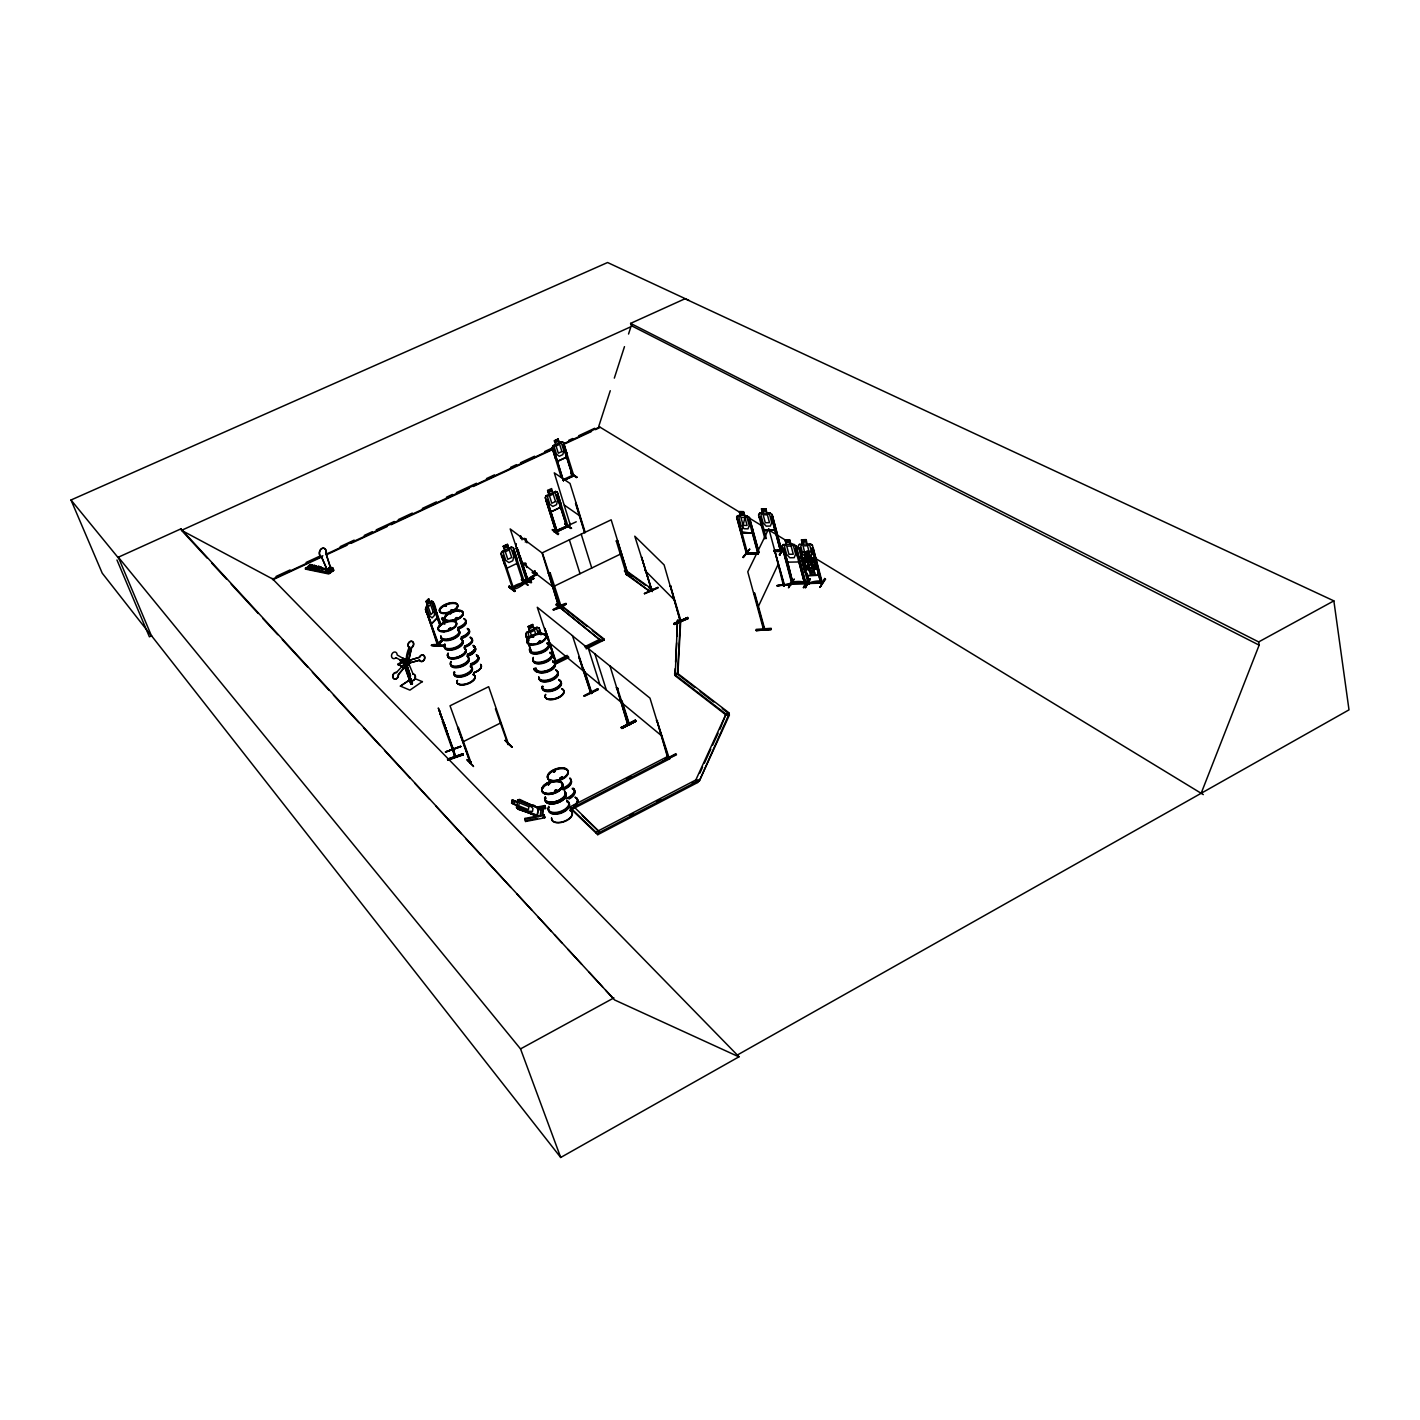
<?xml version="1.0" encoding="UTF-8"?>
<svg xmlns="http://www.w3.org/2000/svg" width="1420" height="1420" viewBox="0 0 1420 1420"><rect width="100%" height="100%" fill="white"/><g stroke="black" fill="none" stroke-linecap="round" stroke-linejoin="round"><path stroke-width="1.5" d="M522.152 579.892L531.399 581.809C520.075 580.78 515.957 577.035 531.612 582.484M561.042 605.648L559.338 605.754L559.977 606.908M527.92 581.65L510.188 528.932L542.049 552.948L558.823 606.784L548.582 572.952L560.066 606.943M516.969 563.42L517.004 558.663L513.419 547.765L511.484 547.019L501.899 551.741L501.171 553.764L504.632 564.663L507.242 568.071L516.969 563.42L517.075 558.717M555.806 662.448L555.682 661.667M548.723 508.396L551.191 511.75L560.509 507.33L560.634 502.751M558.007 439.17L559.249 443.058L561.557 443.466L563.793 450.637L562.835 454.595L559.285 456.264L556.427 454.08L554.191 446.892L555.699 444.726L554.261 440.75L558.096 438.975L559.338 442.88L561.752 441.691L563.58 442.472L566.633 452.82L566.509 457.116L557.723 461.163M555.486 458.039L557.669 461.34L566.651 457.204L566.775 452.785M627.587 572.81C625.261 572.899 625.989 575.721 627.959 574.017L617.416 540.416L616.28 540.984L626.557 574.709L627.942 574.071L627.356 572.65M528.24 580.869L527.264 581.17M722.265 708.562L729.099 713.816L726.348 715.236L675.21 675.76L677.482 620.309L680.393 619.706L677.535 673.311L728.762 712.662L729.401 715.077L699.314 781.018L692.25 783.183M674.855 675.033L675.21 668.589M675.565 662.164L676.63 642.852M676.985 636.409L677.482 620.309M784 585.2L783.645 585.998L784.514 585.253L774.574 550.215L783.609 586.087L784.177 583.993M783.254 584.827L783.574 583.957L783.609 586.087M329.333 568.674L328.73 567.698M330.256 571.621L328.943 567.787L330.913 568.568M758.919 551.954L749.423 517.519L745.269 516.063L741.577 531.932L752.085 533.192L752.511 528.914L751.979 533.015L742.252 532.606L739.731 528.524M508.768 587.01L509.247 586.034L515.229 591.359L508.786 587.046L515.034 591.341M509.194 586.069L514.981 590.684M514.572 591.572L508.822 586.922M536.973 672.157C532.127 670.187 534.062 665.909 537.488 671.074M763.534 629.557L747.772 571.798L768.806 528.63L784.266 585.874M561.326 606.553C559.249 603.34 562.799 607.405 559.888 606.872M552.895 530.05L558.149 534.612C539.902 520.572 570.84 542.493 552.806 529.465M556.391 604.121L562.923 609.553L555.966 604.991L556.462 604.033M442.223 721.058L455.199 757.286L454.933 756.416M455.767 756.895L454.4 755.174L455.376 755.6M452.43 748.216L455.039 757.25M439.383 710.781L453.637 750.097L453.086 748.038L452.465 748.979M537.612 671.678L537.559 670.542M764.084 530.459L774.628 530.192L775.107 525.844L774.486 530.05L764.084 530.459L761.564 526.288M567.503 525.524L566.154 525.861L567.485 525.222M555.823 532.127L567.858 526.394M799.087 557.528L798.555 561.965L787.621 562.16L785.082 557.794L787.621 562.16M815.027 555.894L812.488 551.51L801.341 551.883L800.809 556.356L804.625 571.302L807.199 575.579L818.257 575.313L818.825 570.875M800.969 556.374L801.501 552.025M814.991 561.557L803.897 561.894L801.253 557.687L803.844 561.983L814.938 561.645L815.453 557.243M523.022 582.378C523.962 586.495 522.986 578.597 524.779 583.194L513.294 547.889M542.99 815.275L543.115 806.596L544.854 805.566L536.742 807.146M537.168 807.82L541.446 806.986L540.257 815.488L524.938 818.452L525.595 821.488L544.73 817.796L544.055 814.76L541.925 815.169L543.115 806.596M543.878 808.85L545.528 808.512L544.854 805.566M544.73 817.796L544.055 814.76M511.857 587.756C514.271 594.483 540.949 570.716 512.371 588.874C511.377 583.638 538.854 578.845 512.123 587.916M541.446 809.968L541.801 808.885L518.903 800.223L541.712 809.489L537.683 808.459M537.115 815.79L538.428 808.193M516.845 805.104L516.436 807.465L518.122 809.24L537.275 815.932L538.251 808.193L519.667 799.407L517.608 799.939L517.359 801.892M406.777 660.637L405.428 662.838L406.777 660.637L397.121 654.922A3.408 2.698 -68 0 0 393.926 652.153A3.408 2.698 -68 0 0 391.636 656.856A3.408 2.698 -68 0 0 395.612 657.992L395.861 658.081M525.595 821.488L524.938 818.452M651.851 590.188L652.241 591.519L641.52 556.942L651.727 590.897M743.015 556.942L749.689 549.203L743.281 557.598M651.159 591.288L651.283 589.691M743.157 557.421L749.671 549.203M517.838 799.922L516.614 807.483L518.211 809.151L537.346 815.79M536.582 816.305L517.697 808.033M538.837 815.967L517.963 807.554L538.748 816.589M511.608 803.152L512.194 799.797L517.501 802.069L519.471 801.146L529.092 805.051L532.962 808.335L532.535 811.352L528.169 811.299L511.608 803.152L516.969 805.211M511.803 803.116L512.354 799.975L517.43 802.211M329.493 568.018C330.895 568 326.582 569.154 330.665 567.254L331.712 570.574L330.452 567.201L332.972 567.822L332.919 570.68M328.481 568.444L330.611 568.586L328.943 567.787M771.131 629.45L771.149 628.314L756.185 629.379L756.185 630.569L771.149 629.539L756.185 630.551M771.273 629.096L756.185 630.444M756.327 630.125L771.362 629.06M329.138 568.55L328.695 567.698M794.277 578.97L788.473 587.827L793.762 579.609M438.301 643.544L437.094 644.218L442.507 639M805.3 587.081L810.252 578.863L805.566 587.738M805.406 587.631L810.181 578.881M406.262 660.903C416.22 628.829 401.043 662.359 408.516 661.205L411.711 647.609A3.408 2.68 -68.6 0 0 413.468 642.71A3.408 2.68 -68.6 0 0 409.333 642.266A3.408 2.68 -68.6 0 0 409.013 647.325M409.315 647.538L408.765 647.236A3.39 2.68 -68.6 0 1 409.102 642.177A3.39 2.68 -68.6 0 1 413.22 642.621A3.39 2.68 -68.6 0 1 411.463 647.52L408.516 661.205M764.279 627.498L763.179 628.261L764.368 629.379M404.292 665.909L410.948 684.209L412.35 683.925L405.889 664.844M410.948 684.209L405.215 667.169M516.312 543.7L515.815 545.919M329.795 573.307L305.602 568.603L306.471 567.698L330.043 572.775M326.937 569.384L309.152 566.349L333.327 570.716M326.564 572.739L325.819 570.751L328.215 571.248L328.872 573.982L305.353 569.065L310.146 564.574C316.376 564.432 307.749 570.609 305.406 567.965M326.44 569.42L309.4 565.888L310.27 564.965L327.257 569.154M408.356 663.264L419.645 660.176L408.356 663.264L407.984 660.744L419.397 657.229A3.372 2.645 -68.4 0 1 423.497 655.241A3.372 2.645 -68.4 0 1 423.764 660.158A3.372 2.645 -68.4 0 1 419.557 660.442M407.984 660.744L419.645 657.318A3.39 2.645 -68.4 0 1 423.746 655.348A3.39 2.645 -68.4 0 1 423.994 660.247A3.39 2.645 -68.4 0 1 419.805 660.531L419.397 660.069M610.263 390.713L598.743 426.39L739.642 512.212M614.327 378.128L624.481 346.64M628.545 334.037L630.587 327.736M554.705 790.549L556.622 790.372L555.557 791.366M557.279 790.408L556.764 790.301M556.303 789.999L556.871 791.615M560.456 778.923L561.841 777.982M562.87 778.107L562.444 777.184M555.22 790.283L554.883 792.147M554.705 790.727L556.036 791.792M556.729 790.656L554.865 791.206L556.8 790.833M559.764 778.71L560.634 778.302M554.989 771.326L553.516 771.397M553.729 770.936L554.652 771.876M549.469 783.929L548.972 784.355M548.883 784.532L548.919 783.627L548.67 784.621M553.481 771.734L554.386 770.687M318.63 567.379C316.642 571.816 314.814 565.426 318.79 567.858M315.968 568.816L318.63 567.574M808.548 567.716L809.933 563.811C813.234 569.846 818.506 568.692 810.607 562.799C815.843 557.172 809.169 554.918 809.347 561.876C805.921 555.539 800.33 556.604 808.654 562.835L806.95 567.911L812.985 567.592M538.571 642.177L539.351 642.639M539.493 642.692L540.665 641.751L539.707 641.414M538.819 642.941L539.121 641.343M532.447 636.621L533.512 636.053L532.411 636.834M532.66 636.249L533.281 636M532.997 636.834L532.873 636.071M533.139 637.154L533.902 636.781M1201.16 793.283L1259.149 645.141L1258.652 641.929L630.604 323.387L685.026 298.75L1333.859 600.873L1349 709.858L737.211 1055.095L738.897 1056.853L614.611 999.964L180.926 528.861L118.339 557.208L151.603 636.16L102.222 573.165L71 500L607.582 262.522L689.002 300.419M329.085 568.639L329.209 567.769M627.817 574.088L611.168 519.809L542.369 552.77L560.243 607.139M557.723 461.376L555.291 458.074L552.22 447.761L552.859 445.827L555.522 444.655M560.509 502.786L557.226 492.048L555.433 491.515L546.096 495.686L545.28 497.71L556.09 532.269L545.777 500.017L547.073 499.627L557.155 531.488M529.82 630.888L526.572 632.308L525.737 634.598L529.057 644.094M443.502 645.177C428.627 643.047 426.071 646.97 443.768 645.745L443.519 645.053M443.342 646.171L431.378 645.514M560.793 605.399L558.912 605.967M561.184 606.624L550.179 572.846L548.138 573.183M791.561 584.614L776.971 585.732L791.384 583.851M458.127 618.392L456.867 617.824M763.676 627.356L764.137 629.557L764.617 628.634M450.033 628.474C452.82 627.906 447.886 630.409 450.016 628.421M455.376 618.8L456.761 617.54M451.063 629.024L450.175 628.172M456.938 618.96L457.524 617.771M458.074 618.073L457.364 618.57M449.181 629.131L450.974 628.172M451.01 610.405L450.761 611.346L452.714 610.458M444.797 624.214L444.247 623.841M450.974 610.937L451.418 609.943L452.27 610.831M450.743 612.837L450.424 613.866L450.939 612.73M450.495 613.103L451.152 612.712M452.767 610.778L452.305 610.085M699.829 773.154L702.563 767.155M704.391 763.161L710.799 749.174M712.627 745.18L718.112 733.199M719.94 729.205L726.01 714.082L674.873 674.66L677.535 673.311L674.518 673.932M699.314 781.018L729.063 713.923L726.01 714.082L695.818 779.971L595.903 832.102L596.293 833.274M445.294 606.18L446.004 605.364M445.489 606.358L446.022 605.701M754.18 593.045L764.244 629.45M757.694 607.884L778.284 564.042M567.663 525.435L567.911 526.625M573.467 474.777C570.308 475.611 574.266 474.262 573.627 475.984M563.349 480.528L573.84 475.842L563.403 442.543M502.644 555.522L501.491 556.072L502.644 555.522L513.649 588.608L513.454 587.241M563.349 479.853L563.42 480.812M517.608 808.654L517.963 807.554M533.476 805.016L538.162 808.335M467.109 760.197L473.268 765.877M508.058 744.648L495.403 708.775M470.854 762.877L470.393 761.582L471.298 763.072L470.357 763.126M817.245 568.639L820.938 583.549L811.69 548.138L813.163 547.8L822.446 583.141C810.891 582.519 807.518 583.034 807.909 582.235M824.594 578.49L825.57 579.183L819.961 587.383L824.878 579.094M820.689 583.478C826.777 576.449 791.49 587.081 820.849 581.863M818.044 567.574L816.926 569.172C808.388 567.024 821.009 577.017 810.11 573.733L809.151 569.172L806.418 567.805L804.306 559.693L805.761 556.125L810.181 555.983L813.447 559.409L815.559 567.521L813.571 569.047L814.636 573.467M809.205 582.2L809.169 583.851L800.312 548.244L798.839 548.564L800.152 548.51M809.365 583.762L806.826 573.112M808.974 569.402L805.921 569.509L803.915 567.929M805.921 569.509L804.057 567.876M812.435 551.599L801.341 551.883M667.684 757.623L669.122 758.031L656.839 720.242L667.702 757.836M812.453 545.404L810.376 543.913L812.453 545.404L821.931 583.531L821.949 582.147M585.253 532.518L570.023 483.457L554.279 472.842L570.308 525.009L570.112 523.394M807.199 575.579L818.31 575.224M813.678 557.776L815.737 559.267L813.678 557.776L802.779 558.22L801.643 559.587M437.662 645.284L442.809 639.852M438.727 644.751L437.537 645.372L426.568 611.381L438.798 644.751M799.336 544.286L810.376 543.913M802.673 558.078C807.305 562.48 804.891 540.026 810.5 558.007L813.234 559.409L815.346 567.521L813.873 571.053L809.489 571.159L806.223 567.751L804.11 559.658L806.081 558.131L803.081 545.866L807.518 545.724L810.607 557.865L813.731 557.687M808.548 578.81L803.436 587.631L808.619 579.484M804.181 582.431L806.116 583.407L791.969 583.602M805.779 582.093C772.658 585.342 802.779 578.313 805.957 583.389M803.436 587.631L808.797 579.395L804.217 587.596M627.196 722.816L629.646 724.892L627.604 724.129M667.773 757.694L668.412 758.369L649.987 698.125L609.961 665.856L628.048 724.591L628.705 722.957M627.835 722.496L629.557 724.821L628.918 724.2M783.166 544.694L782.101 546.274L792.289 583.549L791.455 582.608L793.549 583.584L791.898 583.957L781.941 546.221L783.059 544.552L793.94 544.304L795.946 545.901L805.814 583.762L795.946 545.901M516.134 548.315L517.395 547.765L516.134 548.315L526.767 581.17L537.115 574.212L536.831 572.952L535.766 574.834L536.636 574.177M526.412 579.892C548.99 565.444 523.607 582.502 527.512 579.183M759.682 513.401L758.67 514.963L759.576 513.259L762.647 513.17M795.253 548.51L796.726 548.209L795.253 548.51L804.625 583.744M309.24 566.349L326.334 569.828M790.922 544.375L789.768 539.99L785.082 540.097L786.378 544.712L784.426 546.221L786.591 554.332L789.84 557.776L794.188 557.687L795.608 554.155L793.46 546.008L790.745 544.606L789.591 540.239M783.166 550.41L779.42 555.149L783.574 548.777M793.034 583.904L784.088 548.475M789.697 540.079L785.224 540.328L786.431 544.623M773.776 550.676L781.745 549.895L773.953 550.41M782.793 548.51L783.893 548.759M783.378 548.244L779.332 554.492L780.166 555.114M590.436 690.865L591.874 693.262L590.631 693.066L578.845 656.963L591.412 693.51L589.744 691.025L591.519 691.93M591.306 692.623L583.815 669.264M774.628 530.192L764.137 530.388L761.777 526.181M799.442 544.428L798.182 545.99L808.175 583.868L807.59 582.519M771.362 517.058L772.799 516.756L771.362 517.058L780.609 551.51L781.905 551.404L772.072 514.413L781.763 551.404L774.024 551.563M770.013 513.028L772.018 514.501M761.688 509.052L762.842 513.312L760.907 514.874L763.037 522.808L766.197 526.145L770.385 526.039L771.734 522.578L769.622 514.626L766.977 513.277L770.066 512.957M531.08 582.768L521.708 580.336L522.045 579.271M765.948 508.857L761.51 508.91L765.948 508.857L766.977 513.277M760.587 517.111L759.185 517.413L760.587 517.111L766.356 538.535M816.819 569.029L817.92 567.432M759.576 513.259L770.048 513.099M758.511 514.91L764.936 538.837M554.829 790.567L555.273 792.165M560.385 777.592L559.906 778.905M548.688 783.52L548.546 784.639M548.883 783.893L548.173 784.905M549.061 784.408L548.173 784.71M406.422 663.939L408.605 662.75L406.422 663.939L410.327 675.796A3.39 2.645 -67.7 0 0 411.179 680.5A3.39 2.645 -67.7 0 0 415.119 677.855A3.39 2.645 -67.7 0 0 412.9 674.092M406.67 664.045L410.575 675.902A3.39 2.645 -67.7 0 0 411.427 680.588A3.39 2.645 -67.7 0 0 415.368 677.961A3.39 2.645 -67.7 0 0 413.149 674.18L408.374 662.661M401.097 659.732L401.097 660.691M527.548 581.987L517.235 548.901M527.086 580.673L528.116 580.531M318.595 567.734L315.968 568.621M539.795 641.308C537.505 641.414 542.529 641.591 539.511 641.698M540.434 642.213L540.221 641.183M680.18 620.7L664.116 564.911L634.775 536.192L652.241 591.519M680.819 619.759L679.701 619.439L680.712 621.232M680.801 620.522L670.4 585.661L680.127 620.647M757.641 553.072L759.096 552.77M407.114 664.081L405.783 662.466L396.428 672.476A3.408 2.68 -67.4 0 0 392.701 675.707A3.408 2.68 -67.4 0 0 395.452 679.009A3.408 2.68 -67.4 0 0 398.221 674.642L407.114 664.081L398.47 674.731A3.408 2.68 -67.4 0 1 395.683 679.097A3.408 2.68 -67.4 0 1 392.95 675.813A3.408 2.68 -67.4 0 1 396.677 672.583M746.21 552.717C747.772 550.428 748.588 556.125 747.275 552.735L746.139 552.682L746.476 553.924L736.625 517.182C736.66 512.904 753.452 517.182 744.648 515.992C743.015 506.478 742.997 516.951 747.08 517.608L749.227 525.524L748.02 528.843L744.044 528.719L740.991 525.276L738.826 517.377L740.566 516.01L739.305 511.537L743.565 511.644M746.37 552.699L746.707 553.605M455.944 618.268L455.678 619.226L457.364 618.996M457.542 618.428L456.672 618.108M752.121 533.157L742.198 532.748M450.743 613.404L451.737 613.049L450.477 613.156M758.688 552.22L749.423 517.519M748.802 520.075L750.204 519.844L748.802 520.075L757.517 552.185M740.388 515.868L737.477 515.797M737.477 519.489L738.648 519.525M442.916 639.018L438.105 643.704M443.217 639.87L438.07 645.461L437.91 643.438M431.591 623.682L437.466 617.647C435.833 610.139 434.289 591.625 425.822 607.37L425.45 609.571L438.212 645.301M437.573 617.718L431.573 623.895L425.556 609.535L427.58 605.488L425.982 601.352L428.645 598.743L430.1 602.879L431.715 601.192M426.976 611.399L425.876 612.109M432.674 605.026L433.366 604.316M556.48 604.725L562.923 609.553M537.062 574.301L536.103 574.922L534.878 570.751M526.873 581.064L527.778 580.496M527.477 581.863L516.454 548.404M681.227 620.984L680.34 619.972M470.357 763.197L457.648 727.555M471.174 763.197L458.305 727.235M438.194 644.716L427.296 613.476M456.122 618.126L457.613 618.126M449.536 628.439L449.359 629.876M449.554 628.705L450.566 629.291M451.844 610.653L451.116 610.6M452.163 610.156L451.187 610.973M445.152 605.843L446.146 605.736M446.27 606.091L446.146 605.577M327.86 571.39L331.037 569.101L326.156 553.782A4.526 3.461 -78.5 0 0 324.115 548.315A4.526 3.461 -78.5 0 0 319.606 551.528A4.526 3.461 -78.5 0 0 321.47 556.959L327.86 571.39L321.648 557.013A4.526 3.461 -78.5 0 1 319.606 551.528A4.526 3.461 -78.5 0 1 323.938 548.28A4.526 3.461 -78.5 0 1 325.979 553.747L330.86 569.065L333.203 569.686L332.599 568.089L330.203 567.592L330.789 569.189L327.683 571.355M333.203 569.686L329.174 572.579L328.588 570.982L325.819 570.751M311.69 569.278L316.447 565.87L311.85 569.668L309.329 568.781L314.086 565.391L309.329 568.781M313.802 569.722L318.541 566.314C328.695 567.822 303.117 574.443 318.541 566.314M316.163 570.219L320.92 566.811M306.099 568.533L310.146 564.574M307.767 568.444L312.506 565.053M536.689 573.449L532.163 572.171L536.245 573.662M525.24 542.032L526.483 541.481M411.072 678.938L400.369 686.091L409.918 690.138L422.379 681.547M411.125 679.115L400.369 686.091M401.026 662.643L399.943 659.661L401.274 660.176L403.866 658.472L402.534 657.939M397.884 664.223L402.588 666.832L397.884 664.223L400.546 662.466L402.375 663.175L401.274 660.176M406.067 659.324L403.475 661.045L404.576 664.045L402.144 660.513M398.203 665.11L401.363 663.016M402.268 665.962L405.428 663.85M808.104 583.514L822.269 583.123M804.536 583.425L798.715 560.651M791.632 582.342L793.034 582.289M780.237 549.93L780.645 551.475L771.557 516.791M513.614 588.572L513.117 587.134M556.764 530.618C542.262 536.263 586.3 517.75 556.889 530.654M554.741 771.575L553.445 771.93L553.906 770.811M560.811 777.556L560.172 778.834M572.579 476.179L562.87 445.205L563.917 444.708M563.03 479.658L572.118 475.505M151.337 635.521L560.705 1157.477L739.021 1056.782L272.019 578.33M450.957 610.156L450.797 611.292M1258.652 641.929L1333.859 600.873M118.339 557.208L520.536 1048.901L613.919 997.887M629.592 815.897L633.497 813.855M656.998 801.59L660.921 799.531M669.317 757.677L571.159 808.388L571.568 809.56L669.672 758.83L669.317 757.677L667.808 756.398L569.74 807.039L597.376 833.522L697.397 781.302L697.753 782.473L597.767 834.694L570.13 808.193M667.826 756.949C670.045 756.097 664.933 755.582 668.323 758.262M668.145 757.002L667.879 756.008M665.022 759.452L675.813 753.7L676.47 754.783L661.649 761.99M663.317 761.084L676.062 754.393M626.983 778.834L630.906 776.793M635.45 720.259L621.126 727.608L621.889 728.353L636.018 721.2L621.96 728.478L621.268 727.182M657.549 720.81L656.342 720.508M726.01 714.082L728.762 712.662M511.803 747.257L505.112 740.423M621.428 727.785L635.503 720.561M621.552 728.123L636.036 721.236M511.874 747.115L505.68 740.885M627.534 724.164L616.688 687.493M616.848 688.274L618.144 688.522L616.191 687.741M597.784 688.629L584.117 695.658M583.922 696.048L597.997 689.215M584.365 696.279L598.37 689.641L597.323 688.931M556.391 662.572L556.072 663.708L550.072 643.402M462.884 741.843L501.118 722.727M533.778 669.441L534.275 668.359M567.237 655.383L555.664 661.116L557.261 663.246L568.834 657.513M584.596 646.792L600.039 639.16M561.805 659.324L565.657 657.424M556.906 662.164L568.497 656.43M585.874 647.822L603.89 638.894L604.228 639.976L586.212 648.904M526.252 637.012L527.69 636.604L526.252 637.012L531.666 653.289M548.706 639.231L544.712 628.35L556.072 663.655M553.161 609.553C575.65 596.56 564.947 608.097 553.232 609.641M553.445 610.227L566.243 603.944M649.81 591.412L625.971 573.467L628.421 572.278L651.975 589.14L652.295 590.188L649.81 591.412L626.273 574.514L627.587 573.928M649.49 590.365L651.975 589.14M599.95 639.905L558.681 606.482L561.166 605.275L603.89 638.894M626.273 574.514L628.723 573.307L645.567 585.377M559.001 607.529L561.503 606.304L587.134 626.504M529.696 630.87L528.187 626.522L532.731 624.392L534.044 628.918L536.742 629.255L538.056 633.267M528.453 626.646L532.624 624.605M793.159 583.904L786.822 558.805M805.726 583.726L792.058 583.922M533.725 578.047L521.459 584.791L533.831 578.579M521.122 584.543L533.849 578.526M617.647 540.576L616.28 540.984M553.267 586.655L621.428 553.64M527.814 585.288L522.081 580.514L527.69 584.614M522.702 580.336L521.779 579.999L527.885 585.111M523.288 582.537L524.406 582.04M564.095 527.406L576.236 521.797M512.762 550.694L514.093 550.321L512.762 550.694L523.607 583.726M556.303 532.18L568.053 526.536L557.297 492.101L555.451 491.355M570.875 528.542L564.841 523.731L571.497 528.169M575.508 503.408L584.561 532.535M503.284 546.203L507.508 544.268L508.768 548.546L511.289 548.919L513.791 556.498L512.78 560.74L508.91 562.586L505.751 560.332L503.248 552.753L504.881 550.392L503.284 546.203L504.703 550.339L501.792 551.634L501.011 553.764L512.744 588.998M503.461 546.274L507.419 544.481L508.697 548.51M508.857 548.351L511.555 547.073M551.191 511.75L560.509 507.33M565.196 479.694L573.716 475.895M548.883 494.444L547.552 490.415L551.617 488.586L552.77 492.758L555.184 493.148L557.528 500.568L556.534 504.668L552.824 506.425L549.824 504.189L547.481 496.787L549.061 494.515L547.729 490.486M570.751 473.268L577.194 477.351L570.84 473.286M556.569 494.923L557.865 494.533L556.569 494.923L566.899 527.139L556.764 495.065M547.073 499.627L545.777 500.017M151.549 635.805L149.384 636.817L116.955 559.959M554.492 440.857L558.06 439.206M561.805 441.726L552.859 445.827M276.03 576.467L290.07 569.952M306.099 562.48L320.139 555.966M340.179 546.647L354.201 540.115M364.23 535.464L372.253 531.719M376.247 529.855L394.298 521.477M398.31 519.614L412.332 513.082M422.361 508.431L436.384 501.899M446.412 497.231L452.43 494.444M456.423 492.58L476.481 483.261M486.492 478.593L494.515 474.866M510.543 467.411L516.56 464.624M520.572 462.742L534.595 456.228M544.623 451.56L552.646 447.832M568.674 440.377L572.686 438.514M578.703 435.727L594.731 428.254M322.873 555.735L272.729 579.058L181.529 530.334L180.926 528.861M326.884 553.871L553.552 448.436M563.58 443.768L599.684 426.976M272.889 579.733L320.973 557.35M326.99 554.563L347.03 545.227M351.024 543.363L387.092 526.589M391.103 524.726L469.239 488.373M473.25 486.51L551.386 450.14M565.409 443.626L591.466 431.502M595.477 429.639L599.471 427.775M563.474 480.723L553.782 449.643L552.735 450.14M632.219 326.139L181.529 530.334L207.089 558.06M673.897 623.469L687.724 617.505L673.932 623.522L674.429 624.516L688.203 618.481M674.163 624.179L688.221 618.499M674.109 624.197L687.67 617.469M644.627 593.755L658.028 587.969M670.932 586.158L669.92 585.874M560.935 777.787L562.142 777.113M561.699 778.16L560.208 777.894M555.273 790.532L556.729 790.159M747.719 553.96L738.418 519.791M452.004 611.381L450.087 611.186L451.347 611.363M449.892 628.776L451.169 628.581M450.424 629.734L451.56 628.439M524.282 581.774L524.619 582.91M567.361 525.293L567.538 526.465M573.13 474.653L573.343 475.789M627.232 572.704L626.291 573.84M626.753 574.639L626.184 573.485M572.828 476.357L562.87 445.205M441.744 717.597L440.218 714.295L441.318 716.514M441.957 718.946L441.158 716.567M446.164 730.608L447.69 734.229L445.844 728.247M441.371 716.621L439.543 710.728L440.04 712.325M460.612 746.299L445.525 752.05L460.612 746.281M460.701 746.565L445.472 751.872M454.613 755.493L453.335 749.263M462.867 753.807L447.548 759.185L462.867 753.789L463.257 754.943M447.886 760.197L463.222 754.872M456.548 617.753L457.666 617.913M561.663 778.994L559.959 778.71M548.422 783.574L549.522 783.947M556.107 792.005L554.528 791.082M758.173 552.788L747.666 553.054L757.73 553.427M677.802 621.392L680.712 620.788L677.872 674.429L694.948 687.546M411.143 683.428L412.545 683.144M334.144 570.112L329.529 573.432M537.523 809.382L545.617 807.82M537.949 810.057L542.209 809.24M524.814 819.234L543.949 815.541M525.72 820.707L537.204 818.488M542.706 817.423L544.836 817.015M451.365 613.245L450.442 613.671M561.273 777.13L562.799 777.414M668.27 757.428L668.092 756.079M791.401 583.886L776.971 585.732M776.971 585.555L791.526 584.365M624.711 571.479L629.628 574.922M570.947 528.382L565.071 524.175L571.55 528.222M571.017 473.765L576.555 477.653M747.044 553.534L757.978 554.315M697.753 782.473L695.818 779.971L698.959 779.846M801.554 540.008L806.045 539.778M805.211 554.031L809.631 553.889M806.666 559.622L811.086 559.48M761.635 509.123L765.895 508.91M805.957 569.349L816.873 568.941M774.202 551.297L782.083 551.137M456.974 617.576L458.11 617.86M456.477 618.996L455.429 618.8M538.819 642.745L540.878 641.343M739.412 511.768L743.388 511.874M428.645 598.743L430.065 603.092L431.804 603.163L434.502 610.848L434.413 615.446L432.07 617.878L429.656 615.907L426.941 608.221L427.704 605.541L426.248 601.405M758.191 554.048L746.849 553.622L736.785 517.235M436.987 612.765L437.324 617.647M453.406 749.316L455.696 757.002L439.508 711.047M523.643 563.048L525.737 563.225M314.086 565.391L316.447 565.87M306.525 567.947L330.345 572.881M305.548 568.355L329.83 573.254M451.826 609.979L452.749 610.263M539.139 642.639L538.251 642.426M449.377 629.45L449.27 628.563L449.696 629.592M520.643 535.731L522.063 539.831M524.246 538.322L525.897 538.943L527.068 542.582M525.791 538.925L526.962 542.688M521.974 564.379L523.625 564.982L521.957 564.219M526.997 567.467L525.773 563.474M532.394 572.846L536.139 573.84M820.05 587.259L824.7 578.543M326.902 572.029L326.174 570.485M540.984 633.781L539.103 628.03L536.955 627.232L534.08 628.634M538.961 628.172L536.938 627.409L526.767 632.468L525.666 634.545L531.879 653.484M431.609 601.352L433.047 601.867M404.718 658.809L410.185 660.708M405.783 662.466L406.865 663.992M407.646 663.389L407.93 664.702M414.746 678.511L422.432 681.724M591.27 693.528L572.455 635.645L537.275 607.281L556.143 663.637M629.007 725.159L621.232 700.379M1259.149 645.141L631.261 325.642L630.604 323.387M395.931 657.673L405.658 662.927M743.423 514.519L762.345 526.039M768.007 529.5L785.029 539.866M788.828 542.156L800.17 549.078M815.293 558.291L1203.308 794.596M554.599 771.078L553.587 771.078M552.131 447.797L561.148 477.067M553.782 449.643L562.639 478.522M564.414 505.165L580.177 516.152M546.096 495.686L545.333 497.745L548.848 508.307L551.244 511.573M630.178 574.763L624.356 570.947L631.119 576.254M648.922 587.791L652.295 590.188M550.179 572.846L549.007 573.414M700.06 691.487L713.727 701.995M521.034 562.036L552.966 586.833M592.264 630.551L604.228 639.976M558.681 606.482L601.654 641.254M572.331 635.698L609.819 665.909M747.381 516.117L749.316 517.643M538.286 631.083L539.724 630.658L540.842 634.545M539.103 628.03L541.055 634.722M548.706 642.213L661.56 735.755M528.187 626.522L529.891 630.941L528.134 633.48L529.447 637.473M556.019 662.199L557.261 663.246M695.818 779.971L697.397 781.302M668.163 757.552L669.672 758.83M534.204 668.465L537.718 671.784M534.31 669.068L537.505 671.784M505.041 740.388L512.194 747.062M574.071 806.915L599.24 831.729L582.2 815.471M470.961 762.167L469.807 761.936L470.836 761.794M466.967 759.522L473.552 766.534M645.071 570.556L674.482 600.11M211.598 562.959L226.65 579.253M231.158 584.153L258.227 613.511M262.736 618.392L277.77 634.704M282.278 639.586L307.856 667.311M312.364 672.21L328.908 690.138M333.416 695.037L358.976 722.762M363.484 727.643L380.027 745.589M384.536 750.47L410.096 778.196M414.622 783.094L429.656 799.389M435.674 805.921L461.234 833.629M465.742 838.528L480.776 854.84M486.794 861.354L510.863 887.447M516.88 893.961L531.914 910.273M537.932 916.787L551.457 931.467M554.474 934.733L561.983 942.88M568 949.412L581.543 964.091M589.052 972.238L602.595 986.918M605.594 990.166L613.12 998.331M71 500L118.978 558.681M556.675 663.282L544.712 628.35M440.164 712.858L438.301 707.994L447.123 732.4M812.346 551.741L814.867 555.93L818.612 570.947M804.838 571.195L807.288 575.419M621.374 727.484L635.379 719.976L635.628 720.898M444.691 725.797L445.56 728.034L443.2 720.952M446.324 730.554L447.69 734.229M520.536 1048.901L560.705 1157.477M405.694 665.625L412.35 683.925M447.531 759.114L447.921 760.286M445.525 752.05L460.754 746.76M470.712 763.481L450.033 705.793L488.675 686.694L508.573 744.417M432.923 601.867L441.07 625.066M434.094 606.375L440.661 625.048M433.1 605.044L440.395 625.776M434.875 611.239L439.969 625.759M444.052 723.153L447.442 734.087M443.892 723.206L445.933 728.886M544.765 806.276L545.528 808.512M527.477 636.409L529.039 640.668M535.837 634.349L534.523 630.338L530.352 632.379L531.683 636.391M597.376 833.522L597.767 834.694M520.075 555.948L528.577 582.164L517.058 547.676M534.541 570.68L535.766 574.834M520.341 537.026L520.785 538.393M584.951 671.837L591.874 693.262M546.878 499.485L557.172 531.79M594.891 653.875L606.411 690.209M588.448 648.674L599.968 684.866M622.031 700.859L629.557 724.821M617.647 688.771L629.149 725.141M569.367 539.831L580.034 573.68M581.206 534.168L591.75 568.018M575.934 503.195L584.827 532.713M443.59 722.194L444.3 724.537M628.421 572.278L628.723 573.307M739.483 511.679L740.636 515.939M764.208 627.321L764.634 628.776L754.694 593.01M749.032 519.827L750.772 526.234M751.943 530.512L758.333 554.048M761.51 508.91L762.771 513.401M781.231 550.25L781.568 551.492M795.981 550.303L797.614 556.516M801.608 539.937L802.761 544.322M812.4 549.93L813.465 554.084M518.424 550.321L518.531 553.463M518.193 550.268L518.406 553.516M550.108 653.413A9.94 4.757 -18.3 0 1 545.759 662.43A9.94 4.757 -18.3 0 1 533.299 660.389M550.019 652.774A10.082 4.828 -18.3 0 1 545.599 661.915A10.082 4.828 -18.3 0 1 532.979 659.838M552.593 661.045A9.904 4.775 -18.3 0 1 548.262 670.062A9.904 4.775 -18.3 0 1 535.855 668.003M554.812 663.034A9.94 4.793 -18.3 0 1 545.901 671.145A9.94 4.793 -18.3 0 1 535.89 668.216M552.682 661.241A9.94 4.793 -18.3 0 1 554.048 661.986M546.807 642.976A10.117 4.793 -18.3 0 1 546.878 649.384A10.117 4.793 -18.3 0 1 534.577 653.608A10.117 4.793 -18.3 0 1 530.281 648.638M550.924 652.525A9.958 4.757 -18.3 0 1 542.759 661.631A9.958 4.757 -18.3 0 1 533.299 657.353M546.895 643.615A9.976 4.739 -18.3 0 1 546.966 649.934A9.976 4.739 -18.3 0 1 534.825 654.105A9.976 4.739 -18.3 0 1 530.583 649.206M549.859 652.277A10.082 4.828 -18.3 0 1 549.948 658.72A10.082 4.828 -18.3 0 1 537.665 662.927A10.082 4.828 -18.3 0 1 533.37 657.922M548.014 643.224A10.117 4.793 -18.3 0 1 539.707 652.419A10.117 4.793 -18.3 0 1 530.104 648.141M547.712 642.71A9.976 4.721 -18.3 0 1 539.511 651.78A9.976 4.721 -18.3 0 1 530.05 647.555M560.527 681.848A9.887 4.846 -18.3 0 1 552.469 691.043A9.887 4.846 -18.3 0 1 543.026 686.641M559.09 680.446A10.029 4.917 -18.3 0 1 559.231 686.996A10.029 4.917 -18.3 0 1 547.037 691.185A10.029 4.917 -18.3 0 1 542.724 686.091M561.734 688.806A9.887 4.881 -18.4 0 1 561.876 695.285A9.887 4.881 -18.4 0 1 549.842 699.421A9.887 4.881 -18.4 0 1 545.582 694.362M561.628 688.611A9.851 4.846 -18.4 0 1 557.385 697.735A9.851 4.846 -18.4 0 1 545.014 695.552M554.421 663.229A9.904 4.775 -18.3 0 1 547.534 671.979A9.904 4.775 -18.3 0 1 536.334 669.441M563.19 689.907A9.887 4.881 -18.4 0 1 555.149 699.137A9.887 4.881 -18.4 0 1 545.688 694.699M552.93 661.951A9.94 4.793 -18.3 0 1 548.582 671.021A9.94 4.793 -18.3 0 1 536.121 668.927M557.297 671.553A10.046 4.881 -18.3 0 1 550.339 680.464A10.046 4.881 -18.3 0 1 538.979 677.855M558.646 679.47A9.887 4.846 -18.3 0 1 554.368 688.576A9.887 4.846 -18.3 0 1 541.961 686.428M557.368 672.175A9.904 4.81 -18.3 0 1 550.498 680.961A9.904 4.81 -18.3 0 1 539.298 678.387M558.93 679.949A10.029 4.899 -18.3 0 1 554.599 689.197A10.029 4.899 -18.3 0 1 542.014 687.014M555.77 670.293A10.046 4.881 -18.3 0 1 551.404 679.488A10.046 4.881 -18.3 0 1 538.801 677.358M557.598 671.607A9.904 4.81 -18.3 0 1 548.723 679.718A9.904 4.81 -18.3 0 1 538.748 676.754M555.486 669.796A9.904 4.81 -18.3 0 1 556.835 670.542M452.341 611.665A9.532 4.26 -19.2 0 1 439.65 610.866A9.532 4.26 -19.2 0 1 452.856 603.429A9.532 4.26 -19.2 0 1 454.4 610.511M446.058 621.853A9.656 4.366 -19.2 0 1 442.436 618.623M444.637 621.96A9.514 4.295 -19.2 0 1 443.359 617.842M445.88 621.356A9.656 4.366 -19.2 0 1 442.259 618.144M445.773 620.735A9.514 4.295 -19.2 0 1 442.223 617.558M458.376 610.955A9.514 4.295 -19.2 0 1 459.583 611.629M566.988 801.927A10.81 5.786 -19 0 1 562.356 812.684A10.81 5.786 -19 0 1 548.759 809.702M566.899 801.253A10.969 5.857 -19 0 1 567.077 809.063A10.969 5.857 -19 0 1 553.747 813.678A10.969 5.857 -19 0 1 548.99 807.447M569.881 810.465A10.81 5.822 -19 0 1 565.266 821.275A10.81 5.822 -19 0 1 551.652 818.257M569.757 810.11A10.81 5.822 -19 0 1 565.142 820.92A10.81 5.822 -19 0 1 551.546 817.902M564.965 791.934A10.987 5.84 -19 0 1 556.019 802.779A10.987 5.84 -19 0 1 545.493 797.188M567.894 801.164A10.81 5.786 -19 0 1 559.107 811.867A10.81 5.786 -19 0 1 548.741 806.329M566.722 800.72A10.969 5.857 -19 0 1 566.899 808.53A10.969 5.857 -19 0 1 553.569 813.145A10.969 5.857 -19 0 1 548.812 806.915M564.787 791.401A10.987 5.84 -19 0 1 555.841 802.247A10.987 5.84 -19 0 1 545.316 796.673M569.899 777.965A10.756 5.662 -18.8 0 1 562.515 788.1M573.627 788.739A10.881 5.769 -18.8 0 1 566.189 799.016M573.307 788.207A10.739 5.698 -18.8 0 1 565.959 798.359M570.467 779.686A10.756 5.662 -18.8 0 1 563.083 789.822M570.396 779.03A10.898 5.751 -18.8 0 1 562.923 789.289M570.219 778.497A10.898 5.751 -18.8 0 1 562.746 788.757M574.727 791.171A10.721 5.698 -18.8 0 1 569.101 798.981M572.384 788.987A10.721 5.698 -18.8 0 1 573.875 789.91M576.502 797.88A10.685 5.716 -18.8 0 1 574.017 805.548M572.295 788.313A10.881 5.769 -18.8 0 1 568.958 798.43M575.118 797.135A10.721 5.733 -18.8 0 1 574.106 805.779M467.57 629.575A9.585 4.402 -19.2 0 1 468.937 633.764A9.585 4.402 -19.2 0 1 461.748 638.538M470.215 637.136A9.585 4.42 -19.2 0 1 471.582 641.361A9.585 4.42 -19.2 0 1 464.393 646.153M463.754 618.516A9.603 4.366 -19.2 0 1 465.103 622.67A9.603 4.366 -19.2 0 1 457.897 627.445M455.234 619.12A9.603 4.366 -19.2 0 1 457.63 618.463M467.322 628.474A9.709 4.455 -19.2 0 1 468.707 632.716A9.709 4.455 -19.2 0 1 461.411 637.562M467.482 628.953A9.709 4.455 -19.2 0 1 468.866 633.196A9.709 4.455 -19.2 0 1 461.589 638.059M468.263 628.687A9.585 4.384 -19.2 0 1 461.198 636.959M465.529 620.788A9.603 4.366 -19.2 0 1 458.447 629.042M465.458 620.185A9.727 4.42 -19.2 0 1 458.269 628.545M464.038 618.996A9.727 4.42 -19.2 0 1 465.405 623.22A9.727 4.42 -19.2 0 1 458.11 628.048M455.412 619.617A9.727 4.42 -19.2 0 1 457.843 618.942M470.322 637.473A9.585 4.42 -19.2 0 1 471.688 641.68A9.585 4.42 -19.2 0 1 464.517 646.49M476.836 656.342A9.514 4.473 -19.2 0 1 478.221 660.602A9.514 4.473 -19.2 0 1 471.103 665.412M480.563 664.347A9.478 4.491 -19.3 0 1 473.623 672.689M476.57 655.259A9.656 4.526 -19.2 0 1 477.972 659.572A9.656 4.526 -19.2 0 1 470.766 664.436M476.747 655.738A9.656 4.526 -19.2 0 1 478.149 660.052A9.656 4.526 -19.2 0 1 470.925 664.915M476.286 654.78A9.514 4.473 -19.2 0 1 477.67 659.022A9.514 4.473 -19.2 0 1 470.553 663.832M473.588 647.005A9.514 4.438 -19.2 0 1 474.954 651.23A9.532 4.438 -19.2 0 1 467.837 656.022A9.514 4.438 -19.2 0 0 474.954 651.23A9.532 4.438 -19.2 0 0 473.605 646.987M473.499 646.384A9.674 4.508 -19.2 0 1 474.901 650.662A9.674 4.508 -19.2 0 1 467.659 655.543M473.339 645.887A9.674 4.508 -19.2 0 1 474.741 650.183A9.674 4.508 -19.2 0 1 467.499 655.046M470.588 638.343A9.532 4.42 -19.2 0 1 471.955 642.55A9.532 4.42 -19.2 0 1 464.819 647.342M470.446 637.828A9.567 4.42 -19.2 0 1 471.813 642.053A9.567 4.42 -19.2 0 1 464.642 646.846M462.387 640.846A9.638 4.455 -19.3 0 1 454.045 649.597A9.638 4.455 -19.3 0 1 445.365 645.532M445.046 644.982A9.78 4.508 -19.3 0 0 453.85 649.117A9.78 4.508 -19.3 0 0 462.299 640.242A9.656 4.455 -19.3 0 1 452.27 648.301A9.656 4.455 -19.3 0 1 444.815 643.934M465.156 648.78A9.638 4.491 -19.3 0 1 456.832 657.566A9.638 4.491 -19.3 0 1 448.17 653.537M448.152 653.466A9.638 4.491 -19.3 0 0 456.832 657.566A9.638 4.491 -19.3 0 0 465.192 648.869M463.808 647.733A9.638 4.491 -19.3 0 1 463.47 653.857A9.638 4.491 -19.3 0 1 451.737 657.868A9.638 4.491 -19.3 0 1 448.028 653.129M459.654 631.705A9.798 4.491 -19.3 0 1 450.495 639.568A9.798 4.491 -19.3 0 1 441.087 636.834M457.737 630.001A9.798 4.491 -19.3 0 1 458.997 630.711M460.595 638.538A9.656 4.455 -19.3 0 1 461.82 639.248M457.826 630.622A9.674 4.42 -19.3 0 1 453.086 639.231A9.674 4.42 -19.3 0 1 441.407 637.349M460.879 639.018A9.78 4.508 -19.3 0 1 460.541 645.195A9.78 4.508 -19.3 0 1 448.613 649.277A9.78 4.508 -19.3 0 1 444.886 644.503M457.577 629.504A9.798 4.491 -19.3 0 1 452.749 638.237A9.798 4.491 -19.3 0 1 440.91 636.337M458.518 629.717A9.674 4.42 -19.3 0 1 451.329 638.077A9.674 4.42 -19.3 0 1 440.857 635.752M472.398 668.749A9.585 4.526 -19.4 0 1 462.299 676.861A9.585 4.526 -19.4 0 1 454.826 672.388M470.499 667.009A9.585 4.526 -19.4 0 1 471.742 667.737M470.41 666.406A9.727 4.597 -19.4 0 1 470.109 672.654A9.727 4.597 -19.4 0 1 458.269 676.719A9.727 4.597 -19.4 0 1 454.524 671.855M473.233 674.837A9.585 4.562 -19.4 0 1 472.966 681.05A9.585 4.562 -19.4 0 1 461.287 685.061A9.585 4.562 -19.4 0 1 457.577 680.216M473.02 674.322A9.55 4.544 -19.4 0 1 468.422 683.091A9.55 4.544 -19.4 0 1 456.832 681.032M465.423 649.668A9.603 4.473 -19.3 0 1 458.341 658.046A9.603 4.473 -19.3 0 1 447.886 655.667M473.126 674.518A9.585 4.562 -19.4 0 1 468.493 683.304A9.585 4.562 -19.4 0 1 456.867 681.245M465.281 649.135A9.638 4.491 -19.3 0 1 456.956 657.939A9.638 4.491 -19.3 0 1 448.276 653.821M468.387 657.744A9.745 4.562 -19.4 0 1 461.216 666.299A9.745 4.562 -19.4 0 1 450.601 663.832M471.191 666.175A9.585 4.526 -19.4 0 1 464.145 674.624A9.585 4.526 -19.4 0 1 453.69 672.175M468.476 658.347A9.603 4.508 -19.4 0 1 462.565 666.335A9.603 4.508 -19.4 0 1 450.957 665.572M470.233 665.927A9.727 4.597 -19.4 0 1 465.529 674.784A9.727 4.597 -19.4 0 1 453.743 672.743M468.227 657.247A9.745 4.562 -19.4 0 1 459.832 666.175A9.745 4.562 -19.4 0 1 451.045 661.986M466.683 656.04A9.603 4.508 -19.4 0 1 466.363 662.181A9.603 4.508 -19.4 0 1 454.666 666.193A9.603 4.508 -19.4 0 1 450.974 661.418M408.268 659.608A2.964 2.343 -68 0 1 409.173 661.312M409.173 662.057A2.964 2.343 -68 0 1 406.422 665.039A2.964 2.343 -68 0 1 404.345 662.235A2.964 2.343 -68 0 1 407.096 659.253M528.843 806.666L528.4 809.684L518.761 805.779L519.223 802.761L528.843 806.666M514.839 801.554L514.537 803.489L512.815 802.797L513.117 800.862L514.839 801.554M812.009 553.818L810.536 557.385L806.116 557.51L802.85 554.102L800.72 545.954L802.708 544.41L801.412 539.795L806.169 539.618L807.128 544.25L809.879 545.635L812.009 553.818M433.242 612.162L430.917 614.594L428.201 606.908L430.544 604.476L433.242 612.162M428.432 600.092L426.923 601.654L427.402 603.038L428.911 601.476L428.432 600.092M532.589 627.125L529.909 628.439L529.447 627.001L532.127 625.688L532.589 627.125M540.434 632.095L527.086 638.645L540.452 632.113M509.212 549.913L505.325 551.759L507.828 559.338L511.715 557.492L509.212 549.913M506.94 545.475L504.455 546.664L504.899 548.031L507.401 546.842L506.94 545.475M555.539 501.491L551.812 503.248L549.469 495.846L553.197 494.089L555.539 501.491M551.066 489.758L548.67 490.876L549.096 492.207L551.492 491.089L551.066 489.758M561.876 451.524L558.326 453.193L556.09 446.004L559.658 444.353L561.876 451.524M557.616 440.147L555.327 441.212L555.735 442.49L558.024 441.425L557.616 440.147M657.886 587.418L644.414 593.542L657.886 587.418M463.08 754.393L447.797 759.878L463.097 754.464M805.389 540.629L802.531 540.718L802.921 542.191L805.761 542.085L805.389 540.629M765.273 509.727L762.575 509.816L762.948 511.235L765.664 511.165L765.273 509.727M767.368 514.697L763.161 514.821L765.291 522.755L769.48 522.631L767.368 514.697M813.198 567.592L808.779 567.734L806.471 559.587L810.873 559.462L813.198 567.592M808.761 554.403L805.921 554.474L806.294 555.93L809.134 555.859L808.761 554.403M813.341 571.231L810.5 571.319L810.873 572.757L813.713 572.668L813.341 571.231M789.005 540.984L786.201 541.038L786.573 542.511L789.378 542.44L789.005 540.984M791.117 546.061L786.769 546.167L788.916 554.297L793.265 554.208L791.117 546.061M742.873 512.567L740.317 512.496L740.707 513.916L743.264 513.987L742.873 512.567M744.932 517.537L740.956 517.43L743.121 525.329L747.097 525.453L744.932 517.537M549.611 670.08A9.922 4.793 -18.3 0 0 552.77 661.56A9.94 4.793 -18.3 0 1 549.629 670.116A9.94 4.793 -18.3 0 1 536.121 669.832A9.922 4.793 -18.3 0 0 549.611 670.08M530.867 644.165A10.011 4.721 -18.3 0 0 545.919 636.728A10.011 4.721 -18.3 0 0 532.216 635.343A10.011 4.721 -18.3 0 0 530.867 644.165M531.151 644.946A9.976 4.704 -18.3 0 0 546.15 637.562A9.976 4.704 -18.3 0 0 532.5 636.178A9.976 4.704 -18.3 0 0 531.151 644.946M530.956 644.449A10.011 4.721 -18.3 0 0 546.025 637.03A10.011 4.721 -18.3 0 0 532.305 635.645A10.011 4.721 -18.3 0 0 530.956 644.449M445.117 612.837A9.567 4.278 -19.2 0 0 457.542 604.654A9.567 4.278 -19.2 0 0 442.809 605.772A9.567 4.278 -19.2 0 0 445.117 612.837M445.205 613.12A9.567 4.278 -19.2 0 0 457.63 604.92A9.567 4.278 -19.2 0 0 442.916 606.056A9.567 4.278 -19.2 0 0 445.205 613.12M546.256 793.443A10.881 5.733 -19 0 0 562.586 785.029A10.881 5.733 -19 0 0 547.605 782.81A10.881 5.733 -19 0 0 546.256 793.443A10.827 5.698 -19 0 0 562.515 785.029A10.827 5.698 -19 0 0 547.623 782.81A10.827 5.698 -19 0 0 546.292 793.389M546.576 794.277A10.845 5.716 -19 0 0 562.835 785.899A10.827 5.698 -19 0 0 547.907 783.662A10.845 5.716 -19 0 0 546.576 794.277A10.827 5.698 -19 0 0 562.799 785.881A10.845 5.716 -19 0 0 547.907 783.68A10.827 5.698 -19 0 0 546.576 794.241M546.363 793.745A10.881 5.733 -19 0 0 562.675 785.331A10.881 5.733 -19 0 0 547.712 783.112A10.881 5.733 -19 0 0 546.363 793.745M556.214 803.294A10.81 5.751 -19 0 0 565.018 792.609A10.845 5.751 -19 0 1 556.214 803.294A10.845 5.751 -19 0 1 545.83 797.791A10.81 5.751 -19 0 0 556.214 803.294M556.977 801.146A10.827 5.733 -19 0 0 564.432 790.887A10.845 5.751 -19 0 1 556.977 801.146A10.845 5.751 -19 0 1 544.677 797.721A10.827 5.733 -19 0 0 556.977 801.146M551.883 780.432A10.792 5.644 -18.8 0 0 568.053 772.107A10.792 5.644 -18.8 0 0 553.179 769.977A10.792 5.644 -18.8 0 0 551.883 780.432M552.185 781.248A10.756 5.627 -18.8 0 0 568.302 772.977A10.756 5.627 -18.8 0 0 553.481 770.829A10.756 5.627 -18.8 0 0 552.185 781.248M551.972 780.734A10.792 5.644 -18.8 0 0 568.16 772.409A10.792 5.644 -18.8 0 0 553.267 770.279A10.792 5.644 -18.8 0 0 551.972 780.734M574.23 806.134A10.721 5.733 -18.8 0 0 577.585 799.708A10.703 5.716 -18.8 0 1 574.23 806.152M576.733 798.43A10.721 5.733 -18.8 0 0 575.242 797.49A10.703 5.716 -18.8 0 1 576.715 798.466M450.406 620.469A9.638 4.349 -19.1 0 0 462.92 612.197A9.638 4.349 -19.1 0 0 448.063 613.298A9.638 4.349 -19.1 0 0 450.406 620.469M450.708 621.232A9.603 4.331 -19.1 0 0 463.151 612.996A9.585 4.331 -19.1 0 0 448.365 614.097A9.603 4.331 -19.1 0 0 450.708 621.232A9.585 4.331 -19.1 0 0 463.133 612.978A9.603 4.331 -19.1 0 0 448.365 614.097A9.585 4.331 -19.1 0 0 450.708 621.215M450.513 620.753A9.638 4.349 -19.1 0 0 463.009 612.481A9.638 4.349 -19.1 0 0 448.17 613.582A9.638 4.349 -19.1 0 0 450.513 620.753M474.422 649.65A9.55 4.438 -19.2 0 0 473.055 645.408A9.514 4.438 -19.2 0 1 474.404 649.65A9.55 4.438 -19.2 0 1 467.286 654.442A9.514 4.438 -19.2 0 0 474.404 649.65M473.712 672.938A9.514 4.508 -19.3 0 0 480.67 664.542A9.514 4.508 -19.3 0 1 473.712 672.92M443.786 631.066A9.709 4.402 -19.3 0 0 456.406 622.705A9.709 4.402 -19.3 0 0 441.478 623.788A9.709 4.402 -19.3 0 0 443.786 631.066M444.087 631.847A9.674 4.402 -19.3 0 0 456.636 623.504A9.674 4.402 -19.3 0 0 441.78 624.587A9.674 4.402 -19.3 0 0 444.087 631.847M443.892 631.35A9.709 4.402 -19.3 0 0 456.512 622.99A9.709 4.402 -19.3 0 0 441.567 624.072A9.709 4.402 -19.3 0 0 443.892 631.35M408.286 664.844A2.982 2.343 -68 0 0 408.871 659.838A2.982 2.343 -68 0 0 404.966 662.466A2.982 2.343 -68 0 0 408.286 664.844"/></g></svg>
